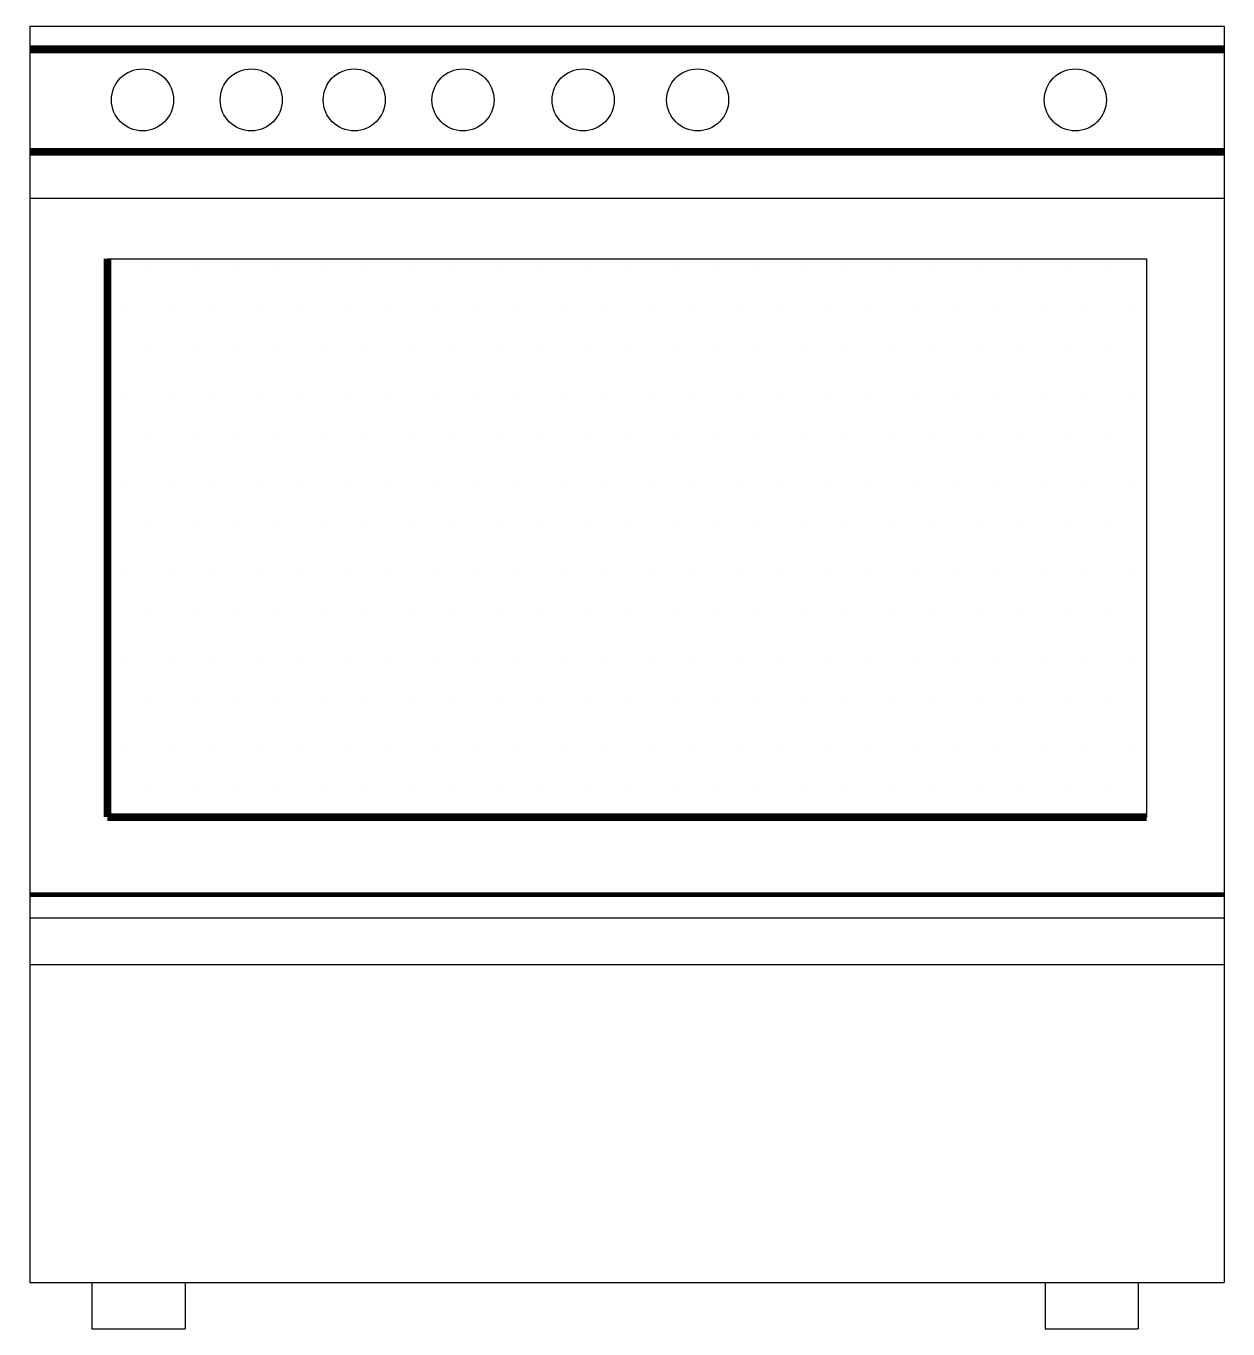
# Model space of a CAD drawing. Extents: x -0.773 to 0.003, y -0.84 to 0.
import ezdxf

# ---------------------------------------------------------------- set-up
doc = ezdxf.new("R2010")
doc.units = 0
doc.header["$MEASUREMENT"] = 0
doc.layers.get('0').update_dxf_attribs({"linetype": 'CONTINUOUS'})

# ---------------------------------------------------------------- blocks, each defined once
blk = doc.blocks.new('*X0')
at = {"color": 0}
for p, q in [((78.10313, 85.275), (78.10313, 85.275)), ((78.13125, 85.275), (78.13125, 85.275)), ((78.15938, 85.275), (78.15938, 85.275)), ((78.1875, 85.275), (78.1875, 85.275)), ((78.21563, 85.275), (78.21563, 85.275)), ((78.24375, 85.275), (78.24375, 85.275)), ((78.27188, 85.275), (78.27188, 85.275)), ((78.3, 85.275), (78.3, 85.275)), ((78.32813, 85.275), (78.32813, 85.275)), ((78.35625, 85.275), (78.35625, 85.275)), ((78.38438, 85.275), (78.38438, 85.275)), ((78.4125, 85.275), (78.4125, 85.275)), ((78.44063, 85.275), (78.44063, 85.275)), ((78.46875, 85.275), (78.46875, 85.275)), ((78.49688, 85.275), (78.49688, 85.275)), ((78.525, 85.275), (78.525, 85.275)), ((78.55313, 85.275), (78.55313, 85.275)), ((78.58125, 85.275), (78.58125, 85.275)), ((78.60938, 85.275), (78.60938, 85.275)), ((78.6375, 85.275), (78.6375, 85.275)), ((78.66563, 85.275), (78.66563, 85.275)), ((78.69375, 85.275), (78.69375, 85.275)), ((78.72188, 85.275), (78.72188, 85.275)), ((78.08906, 85.24688), (78.08906, 85.24688)), ((78.11719, 85.24688), (78.11719, 85.24688)), ((78.14531, 85.24688), (78.14531, 85.24688)), ((78.17344, 85.24688), (78.17344, 85.24688)), ((78.20156, 85.24688), (78.20156, 85.24688)), ((78.22969, 85.24688), (78.22969, 85.24688)), ((78.25781, 85.24688), (78.25781, 85.24688)), ((78.28594, 85.24688), (78.28594, 85.24688)), ((78.31406, 85.24688), (78.31406, 85.24688)), ((78.34219, 85.24688), (78.34219, 85.24688)), ((78.37031, 85.24688), (78.37031, 85.24688)), ((78.39844, 85.24688), (78.39844, 85.24688)), ((78.42656, 85.24688), (78.42656, 85.24688)), ((78.45469, 85.24688), (78.45469, 85.24688)), ((78.48281, 85.24688), (78.48281, 85.24688)), ((78.51094, 85.24688), (78.51094, 85.24688)), ((78.53906, 85.24688), (78.53906, 85.24688)), ((78.56719, 85.24688), (78.56719, 85.24688)), ((78.59531, 85.24688), (78.59531, 85.24688)), ((78.62344, 85.24688), (78.62344, 85.24688)), ((78.65156, 85.24688), (78.65156, 85.24688)), ((78.67969, 85.24688), (78.67969, 85.24688)), ((78.70781, 85.24688), (78.70781, 85.24688)), ((78.73594, 85.24688), (78.73594, 85.24688)), ((78.10313, 85.21875), (78.10313, 85.21875)), ((78.13125, 85.21875), (78.13125, 85.21875)), ((78.15938, 85.21875), (78.15938, 85.21875)), ((78.1875, 85.21875), (78.1875, 85.21875)), ((78.21563, 85.21875), (78.21563, 85.21875)), ((78.24375, 85.21875), (78.24375, 85.21875)), ((78.27188, 85.21875), (78.27188, 85.21875)), ((78.3, 85.21875), (78.3, 85.21875)), ((78.32813, 85.21875), (78.32813, 85.21875)), ((78.35625, 85.21875), (78.35625, 85.21875)), ((78.38438, 85.21875), (78.38438, 85.21875)), ((78.4125, 85.21875), (78.4125, 85.21875)), ((78.44063, 85.21875), (78.44063, 85.21875)), ((78.46875, 85.21875), (78.46875, 85.21875)), ((78.49688, 85.21875), (78.49688, 85.21875)), ((78.525, 85.21875), (78.525, 85.21875)), ((78.55313, 85.21875), (78.55313, 85.21875)), ((78.58125, 85.21875), (78.58125, 85.21875)), ((78.60938, 85.21875), (78.60938, 85.21875)), ((78.6375, 85.21875), (78.6375, 85.21875)), ((78.66563, 85.21875), (78.66563, 85.21875)), ((78.69375, 85.21875), (78.69375, 85.21875)), ((78.72188, 85.21875), (78.72188, 85.21875)), ((78.08906, 85.19062), (78.08906, 85.19062)), ((78.11719, 85.19062), (78.11719, 85.19062)), ((78.14531, 85.19062), (78.14531, 85.19062)), ((78.17344, 85.19062), (78.17344, 85.19062)), ((78.20156, 85.19062), (78.20156, 85.19062)), ((78.22969, 85.19062), (78.22969, 85.19062)), ((78.25781, 85.19062), (78.25781, 85.19062)), ((78.28594, 85.19062), (78.28594, 85.19062)), ((78.31406, 85.19062), (78.31406, 85.19062)), ((78.34219, 85.19062), (78.34219, 85.19062)), ((78.37031, 85.19062), (78.37031, 85.19062)), ((78.39844, 85.19062), (78.39844, 85.19062)), ((78.42656, 85.19062), (78.42656, 85.19062)), ((78.45469, 85.19062), (78.45469, 85.19062)), ((78.48281, 85.19062), (78.48281, 85.19062)), ((78.51094, 85.19062), (78.51094, 85.19062)), ((78.53906, 85.19062), (78.53906, 85.19062)), ((78.56719, 85.19062), (78.56719, 85.19062)), ((78.59531, 85.19062), (78.59531, 85.19062)), ((78.62344, 85.19062), (78.62344, 85.19062)), ((78.65156, 85.19062), (78.65156, 85.19062)), ((78.67969, 85.19062), (78.67969, 85.19062)), ((78.70781, 85.19062), (78.70781, 85.19062)), ((78.73594, 85.19062), (78.73594, 85.19062)), ((78.10313, 85.1625), (78.10313, 85.1625)), ((78.13125, 85.1625), (78.13125, 85.1625)), ((78.15938, 85.1625), (78.15938, 85.1625)), ((78.1875, 85.1625), (78.1875, 85.1625)), ((78.21563, 85.1625), (78.21563, 85.1625)), ((78.24375, 85.1625), (78.24375, 85.1625)), ((78.27188, 85.1625), (78.27188, 85.1625)), ((78.3, 85.1625), (78.3, 85.1625)), ((78.32813, 85.1625), (78.32813, 85.1625)), ((78.35625, 85.1625), (78.35625, 85.1625)), ((78.38438, 85.1625), (78.38438, 85.1625)), ((78.4125, 85.1625), (78.4125, 85.1625)), ((78.44063, 85.1625), (78.44063, 85.1625)), ((78.46875, 85.1625), (78.46875, 85.1625)), ((78.49688, 85.1625), (78.49688, 85.1625)), ((78.525, 85.1625), (78.525, 85.1625)), ((78.55313, 85.1625), (78.55313, 85.1625)), ((78.58125, 85.1625), (78.58125, 85.1625)), ((78.60938, 85.1625), (78.60938, 85.1625)), ((78.6375, 85.1625), (78.6375, 85.1625)), ((78.66563, 85.1625), (78.66563, 85.1625)), ((78.69375, 85.1625), (78.69375, 85.1625)), ((78.72188, 85.1625), (78.72188, 85.1625)), ((78.08906, 85.13438), (78.08906, 85.13438)), ((78.11719, 85.13438), (78.11719, 85.13438)), ((78.14531, 85.13438), (78.14531, 85.13438)), ((78.17344, 85.13438), (78.17344, 85.13438)), ((78.20156, 85.13438), (78.20156, 85.13438)), ((78.22969, 85.13438), (78.22969, 85.13438)), ((78.25781, 85.13438), (78.25781, 85.13438)), ((78.28594, 85.13438), (78.28594, 85.13438)), ((78.31406, 85.13438), (78.31406, 85.13438)), ((78.34219, 85.13438), (78.34219, 85.13438)), ((78.37031, 85.13438), (78.37031, 85.13438)), ((78.39844, 85.13438), (78.39844, 85.13438)), ((78.42656, 85.13438), (78.42656, 85.13438)), ((78.45469, 85.13438), (78.45469, 85.13438)), ((78.48281, 85.13438), (78.48281, 85.13438)), ((78.51094, 85.13438), (78.51094, 85.13438)), ((78.53906, 85.13438), (78.53906, 85.13438)), ((78.56719, 85.13438), (78.56719, 85.13438)), ((78.59531, 85.13438), (78.59531, 85.13438)), ((78.62344, 85.13438), (78.62344, 85.13438)), ((78.65156, 85.13438), (78.65156, 85.13438)), ((78.67969, 85.13438), (78.67969, 85.13438)), ((78.70781, 85.13438), (78.70781, 85.13438)), ((78.73594, 85.13438), (78.73594, 85.13438)), ((78.10313, 85.10625), (78.10313, 85.10625)), ((78.13125, 85.10625), (78.13125, 85.10625)), ((78.15938, 85.10625), (78.15938, 85.10625)), ((78.1875, 85.10625), (78.1875, 85.10625)), ((78.21563, 85.10625), (78.21563, 85.10625)), ((78.24375, 85.10625), (78.24375, 85.10625)), ((78.27188, 85.10625), (78.27188, 85.10625)), ((78.3, 85.10625), (78.3, 85.10625)), ((78.32813, 85.10625), (78.32813, 85.10625)), ((78.35625, 85.10625), (78.35625, 85.10625)), ((78.38438, 85.10625), (78.38438, 85.10625)), ((78.4125, 85.10625), (78.4125, 85.10625)), ((78.44063, 85.10625), (78.44063, 85.10625)), ((78.46875, 85.10625), (78.46875, 85.10625)), ((78.49688, 85.10625), (78.49688, 85.10625)), ((78.525, 85.10625), (78.525, 85.10625)), ((78.55313, 85.10625), (78.55313, 85.10625)), ((78.58125, 85.10625), (78.58125, 85.10625)), ((78.60938, 85.10625), (78.60938, 85.10625)), ((78.6375, 85.10625), (78.6375, 85.10625)), ((78.66563, 85.10625), (78.66563, 85.10625)), ((78.69375, 85.10625), (78.69375, 85.10625)), ((78.72188, 85.10625), (78.72188, 85.10625)), ((78.08906, 85.07812), (78.08906, 85.07812)), ((78.11719, 85.07812), (78.11719, 85.07812)), ((78.14531, 85.07812), (78.14531, 85.07812)), ((78.17344, 85.07812), (78.17344, 85.07812)), ((78.20156, 85.07812), (78.20156, 85.07812)), ((78.22969, 85.07812), (78.22969, 85.07812)), ((78.25781, 85.07812), (78.25781, 85.07812)), ((78.28594, 85.07812), (78.28594, 85.07812)), ((78.31406, 85.07812), (78.31406, 85.07812)), ((78.34219, 85.07812), (78.34219, 85.07812)), ((78.37031, 85.07812), (78.37031, 85.07812)), ((78.39844, 85.07812), (78.39844, 85.07812)), ((78.42656, 85.07812), (78.42656, 85.07812)), ((78.45469, 85.07812), (78.45469, 85.07812)), ((78.48281, 85.07812), (78.48281, 85.07812)), ((78.51094, 85.07812), (78.51094, 85.07812)), ((78.53906, 85.07812), (78.53906, 85.07812)), ((78.56719, 85.07812), (78.56719, 85.07812)), ((78.59531, 85.07812), (78.59531, 85.07812)), ((78.62344, 85.07812), (78.62344, 85.07812)), ((78.65156, 85.07812), (78.65156, 85.07812)), ((78.67969, 85.07812), (78.67969, 85.07812)), ((78.70781, 85.07812), (78.70781, 85.07812)), ((78.73594, 85.07812), (78.73594, 85.07812)), ((78.10313, 85.05), (78.10313, 85.05)), ((78.13125, 85.05), (78.13125, 85.05)), ((78.15938, 85.05), (78.15938, 85.05)), ((78.1875, 85.05), (78.1875, 85.05)), ((78.21563, 85.05), (78.21563, 85.05)), ((78.24375, 85.05), (78.24375, 85.05)), ((78.27188, 85.05), (78.27188, 85.05)), ((78.3, 85.05), (78.3, 85.05)), ((78.32813, 85.05), (78.32813, 85.05)), ((78.35625, 85.05), (78.35625, 85.05)), ((78.38438, 85.05), (78.38438, 85.05)), ((78.4125, 85.05), (78.4125, 85.05)), ((78.44063, 85.05), (78.44063, 85.05)), ((78.46875, 85.05), (78.46875, 85.05)), ((78.49688, 85.05), (78.49688, 85.05)), ((78.525, 85.05), (78.525, 85.05)), ((78.55313, 85.05), (78.55313, 85.05)), ((78.58125, 85.05), (78.58125, 85.05)), ((78.60938, 85.05), (78.60938, 85.05)), ((78.6375, 85.05), (78.6375, 85.05)), ((78.66563, 85.05), (78.66563, 85.05)), ((78.69375, 85.05), (78.69375, 85.05)), ((78.72188, 85.05), (78.72188, 85.05)), ((78.08906, 85.02188), (78.08906, 85.02188)), ((78.11719, 85.02188), (78.11719, 85.02188)), ((78.14531, 85.02188), (78.14531, 85.02188)), ((78.17344, 85.02188), (78.17344, 85.02188)), ((78.20156, 85.02188), (78.20156, 85.02188)), ((78.22969, 85.02188), (78.22969, 85.02188)), ((78.25781, 85.02188), (78.25781, 85.02188)), ((78.28594, 85.02188), (78.28594, 85.02188)), ((78.31406, 85.02188), (78.31406, 85.02188)), ((78.34219, 85.02188), (78.34219, 85.02188)), ((78.37031, 85.02188), (78.37031, 85.02188)), ((78.39844, 85.02188), (78.39844, 85.02188)), ((78.42656, 85.02188), (78.42656, 85.02188)), ((78.45469, 85.02188), (78.45469, 85.02188)), ((78.48281, 85.02188), (78.48281, 85.02188)), ((78.51094, 85.02188), (78.51094, 85.02188)), ((78.53906, 85.02188), (78.53906, 85.02188)), ((78.56719, 85.02188), (78.56719, 85.02188)), ((78.59531, 85.02188), (78.59531, 85.02188)), ((78.62344, 85.02188), (78.62344, 85.02188)), ((78.65156, 85.02188), (78.65156, 85.02188)), ((78.67969, 85.02188), (78.67969, 85.02188)), ((78.70781, 85.02188), (78.70781, 85.02188)), ((78.73594, 85.02188), (78.73594, 85.02188)), ((78.10313, 84.99375), (78.10313, 84.99375)), ((78.13125, 84.99375), (78.13125, 84.99375)), ((78.15938, 84.99375), (78.15938, 84.99375)), ((78.1875, 84.99375), (78.1875, 84.99375)), ((78.21563, 84.99375), (78.21563, 84.99375)), ((78.24375, 84.99375), (78.24375, 84.99375)), ((78.27188, 84.99375), (78.27188, 84.99375)), ((78.3, 84.99375), (78.3, 84.99375)), ((78.32813, 84.99375), (78.32813, 84.99375)), ((78.35625, 84.99375), (78.35625, 84.99375)), ((78.38438, 84.99375), (78.38438, 84.99375)), ((78.4125, 84.99375), (78.4125, 84.99375)), ((78.44063, 84.99375), (78.44063, 84.99375)), ((78.46875, 84.99375), (78.46875, 84.99375)), ((78.49688, 84.99375), (78.49688, 84.99375)), ((78.525, 84.99375), (78.525, 84.99375)), ((78.55313, 84.99375), (78.55313, 84.99375)), ((78.58125, 84.99375), (78.58125, 84.99375)), ((78.60938, 84.99375), (78.60938, 84.99375)), ((78.6375, 84.99375), (78.6375, 84.99375)), ((78.66563, 84.99375), (78.66563, 84.99375)), ((78.69375, 84.99375), (78.69375, 84.99375)), ((78.72188, 84.99375), (78.72188, 84.99375)), ((78.08906, 84.96563), (78.08906, 84.96563)), ((78.11719, 84.96563), (78.11719, 84.96563)), ((78.14531, 84.96563), (78.14531, 84.96563)), ((78.17344, 84.96563), (78.17344, 84.96563)), ((78.20156, 84.96563), (78.20156, 84.96563)), ((78.22969, 84.96563), (78.22969, 84.96563)), ((78.25781, 84.96563), (78.25781, 84.96563)), ((78.28594, 84.96563), (78.28594, 84.96563)), ((78.31406, 84.96563), (78.31406, 84.96563)), ((78.34219, 84.96563), (78.34219, 84.96563)), ((78.37031, 84.96563), (78.37031, 84.96563)), ((78.39844, 84.96563), (78.39844, 84.96563)), ((78.42656, 84.96563), (78.42656, 84.96563)), ((78.45469, 84.96563), (78.45469, 84.96563)), ((78.48281, 84.96563), (78.48281, 84.96563)), ((78.51094, 84.96563), (78.51094, 84.96563)), ((78.53906, 84.96563), (78.53906, 84.96563)), ((78.56719, 84.96563), (78.56719, 84.96563)), ((78.59531, 84.96563), (78.59531, 84.96563)), ((78.62344, 84.96563), (78.62344, 84.96563)), ((78.65156, 84.96563), (78.65156, 84.96563)), ((78.67969, 84.96563), (78.67969, 84.96563)), ((78.70781, 84.96563), (78.70781, 84.96563)), ((78.73594, 84.96563), (78.73594, 84.96563)), ((78.10313, 84.9375), (78.10313, 84.9375)), ((78.13125, 84.9375), (78.13125, 84.9375)), ((78.15938, 84.9375), (78.15938, 84.9375)), ((78.1875, 84.9375), (78.1875, 84.9375)), ((78.21563, 84.9375), (78.21563, 84.9375)), ((78.24375, 84.9375), (78.24375, 84.9375)), ((78.27188, 84.9375), (78.27188, 84.9375)), ((78.3, 84.9375), (78.3, 84.9375)), ((78.32813, 84.9375), (78.32813, 84.9375)), ((78.35625, 84.9375), (78.35625, 84.9375)), ((78.38438, 84.9375), (78.38438, 84.9375)), ((78.4125, 84.9375), (78.4125, 84.9375)), ((78.44063, 84.9375), (78.44063, 84.9375)), ((78.46875, 84.9375), (78.46875, 84.9375)), ((78.49688, 84.9375), (78.49688, 84.9375)), ((78.525, 84.9375), (78.525, 84.9375)), ((78.55313, 84.9375), (78.55313, 84.9375)), ((78.58125, 84.9375), (78.58125, 84.9375)), ((78.60938, 84.9375), (78.60938, 84.9375)), ((78.6375, 84.9375), (78.6375, 84.9375)), ((78.66563, 84.9375), (78.66563, 84.9375)), ((78.69375, 84.9375), (78.69375, 84.9375)), ((78.72188, 84.9375), (78.72188, 84.9375))]:
    blk.add_line(p, q, dxfattribs=at)

msp = doc.modelspace()

# ---------------------------------------------------------------- linework, layer by layer
for p, q in [((-0.77, 0), (0, 0)), ((-0.77, 0), (-0.77, -0.81)), ((0, 0), (0, -0.81)), ((-0.77, -0.11106), (0, -0.11106)), ((-0.72, -0.15), (-0.05, -0.15)), ((-0.05, -0.15), (-0.05, -0.51)), ((-0.77, -0.575), (0, -0.575)), ((-0.77, -0.605), (0, -0.605)), ((-0.77, -0.81), (0, -0.81)), ((-0.73, -0.81), (-0.73, -0.84)), ((-0.67, -0.81), (-0.67, -0.84)), ((-0.11537, -0.81), (-0.11537, -0.84)), ((-0.05537, -0.81), (-0.05537, -0.84)), ((-0.73, -0.84), (-0.67, -0.84)), ((-0.11537, -0.84), (-0.05537, -0.84))]:
    msp.add_line(p, q)
for points, const_width in [([(-0.77, -0.015), (0, -0.015)], 0.005), ([(-0.77, -0.08106), (0, -0.08106)], 0.005), ([(-0.72, -0.15), (-0.72, -0.51)], 0.005), ([(-0.72, -0.51), (-0.05, -0.51)], 0.005), ([(-0.77, -0.56), (0, -0.56)], 0.003)]:
    msp.add_lwpolyline(points, dxfattribs=dict(const_width=const_width))
for centre in [(-0.69741, -0.04763), (-0.6273, -0.04763), (-0.56087, -0.04763), (-0.49076, -0.04763), (-0.41326, -0.04763), (-0.33946, -0.04763), (-0.0959, -0.04763)]:
    msp.add_circle(centre, 0.02)

# ---------------------------------------------------------------- block references
msp.add_blockref('*X0', (-78.7964, -85.42852))

doc.saveas('drawing.dxf')
